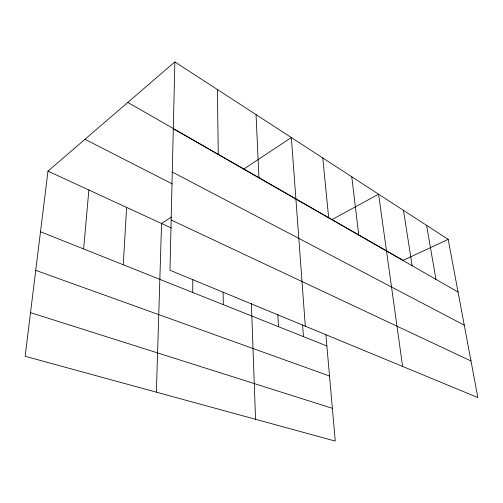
<?xml version="1.0" encoding="UTF-8"?>
<svg xmlns="http://www.w3.org/2000/svg" width="503" height="503" viewBox="0 0 503 503"><rect width="100%" height="100%" fill="white"/><g stroke="black" fill="none" stroke-linecap="round" stroke-linejoin="round"><path stroke-width="0.75" d="M192.724 292.469L192.812 279.259M174.868 61.913L169.97 270.23L477.85 397.552L448.186 239.384L174.868 61.913L47.974 171.127L25.15 356.281L335.262 441.087L325.85 334.325M156.364 392.164L161.564 223.521L171.253 217.107M123.266 264.767L126.624 207.406M83.624 248.954L88.874 189.996M243.867 169.002L291.35 137.552L305.308 326.195M332.024 219.572L378.589 194.196L402.601 366.429M448.186 239.384L403.123 260.359L127.8 102.423M30.526 312.64L332.37 408.323M35.738 270.381L329.522 376.018M40.498 231.751L326.875 345.976M47.974 171.127L171.366 228.048M171.152 220.006L470.99 360.978M84.963 139.287L172.359 183.953M172.278 172.045L464.269 325.152M173.296 128.768L458.063 292.048M426.601 225.375L435.944 279.36M403.463 210.348L412.158 265.722M351.773 176.786L358.771 235.115M322.788 157.961L328.673 217.856M302.599 324.894L303.447 336.633M277.801 314.243L278.48 326.673M256.052 114.634L258.951 177.88M251.374 303.498L255.555 419.288M223.118 292.186L223.313 304.667M217.397 89.528L218.277 154.559"/></g></svg>
